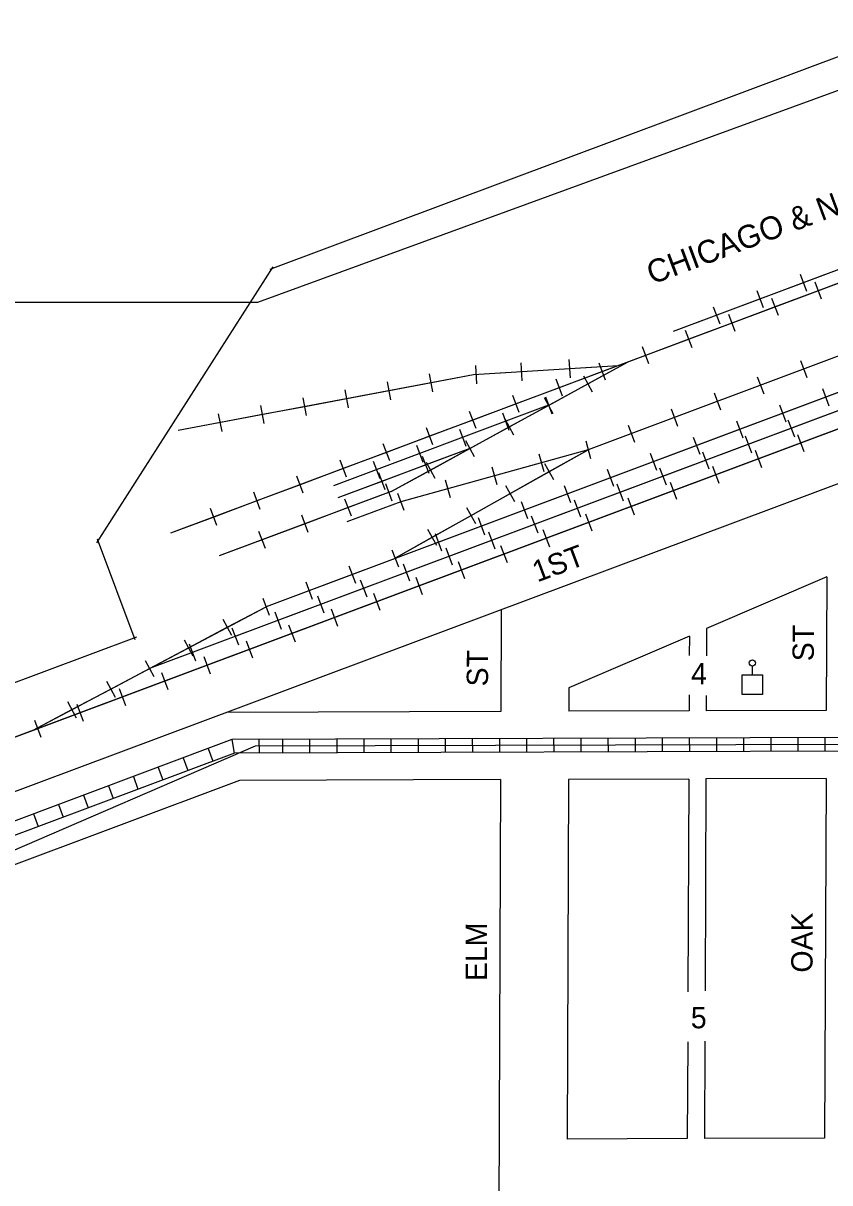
# Model space of a CAD drawing. Extents: x 474165 to 550757, y 15874479 to 16597406.
# Drawn here: x 525542 to 526488, y 15897320 to 15898681 of the extents above; entities that cross this region are included whole.
import ezdxf

# ---------------------------------------------------------------- set-up
doc = ezdxf.new("R2010")
doc.units = 0
for name, color, linetype in [('L10', 7, 'Continuous'), ('L11', 7, 'Continuous'), ('L18', 7, 'Continuous'), ('L2', 7, 'Continuous'), ('L23', 7, 'Continuous'), ('L5', 7, 'Continuous'), ('L9', 7, 'Continuous')]:
    doc.layers.add(name, color=color, linetype=linetype)

msp = doc.modelspace()

# ---------------------------------------------------------------- linework, layer by layer
at = {"layer": 'L10'}
msp.add_line((526397.5, 15897916.5), (526397.5, 15897926.5), dxfattribs=at)
msp.add_lwpolyline([(526385.5, 15897893.1), (526385.5, 15897916.5), (526409.4, 15897916.5), (526409.4, 15897893.1)], close=True, dxfattribs=at)
msp.add_circle((526397.5, 15897930.3), 3.74, dxfattribs=at)
at = {"layer": 'L11'}
for p, q in [((527590.8, 15898699.3), (526204.8, 15898180.5)), ((527519.5, 15898672.6), (526204.8, 15898180.5)), ((527133.8, 15898613.6), (525714.7, 15898082.5)), ((527017.2, 15898586), (526304.5, 15898319.2)), ((526887.7, 15898393.4), (525826.8, 15897996.3)), ((526453.5, 15898386.4), (526461, 15898366.4)), ((526894.8, 15898374.7), (525690.2, 15897923.8)), ((526402.6, 15898367.4), (526410.1, 15898347.3)), ((526478.7, 15898357), (526471.2, 15898377.1)), ((526901.8, 15898355.9), (524762.7, 15897555.3)), ((526428, 15898338), (526420.5, 15898358.1)), ((526351.7, 15898348.3), (526359.2, 15898328.3)), ((526377.3, 15898319.1), (526369.8, 15898339.1)), ((526326.7, 15898300.1), (526319.1, 15898320.2)), ((526276, 15898281.1), (526268.5, 15898301.2)), ((525973.6, 15898131.3), (526250.8, 15898283.1)), ((526127.5, 15898261.3), (526126.1, 15898282.6)), ((526184, 15898264.8), (526182.7, 15898286.2)), ((526453.8, 15898285.2), (526461.4, 15898265.1)), ((526022.7, 15898248.5), (526018.8, 15898269.6)), ((526074.2, 15898257.9), (526072.8, 15898279.3)), ((526225.3, 15898262.2), (526217.8, 15898282.2)), ((525973.2, 15898239.2), (525969.3, 15898260.2)), ((526174.6, 15898243.2), (526167.1, 15898263.3)), ((526199.4, 15898267.2), (526209.7, 15898248.4)), ((526403.3, 15898266.2), (526410.8, 15898246.2)), ((525923.7, 15898229.8), (525919.8, 15898250.9)), ((526123.9, 15898224.2), (526116.4, 15898244.3)), ((526153.2, 15898241.9), (526163.5, 15898223.1)), ((526154.7, 15898242.6), (526162.2, 15898222.5)), ((526352.7, 15898247.3), (526360.2, 15898227.2)), ((526479.8, 15898252.2), (526487.3, 15898232.1)), ((525824.7, 15898211.1), (525820.8, 15898232.2)), ((525874.2, 15898220.5), (525870.3, 15898241.5)), ((526158.4, 15898232.6), (525905.9, 15898138.1)), ((526302.2, 15898228.4), (526309.7, 15898208.3)), ((526429.3, 15898233.3), (526436.8, 15898213.2)), ((525775.2, 15898201.8), (525771.2, 15898222.8)), ((526073.2, 15898205.2), (526065.7, 15898225.3)), ((526104.2, 15898223.7), (526111.7, 15898203.6)), ((526107, 15898216.6), (526117.3, 15898197.8)), ((526439.3, 15898215.6), (526446.8, 15898195.6)), ((526022.6, 15898186.3), (526015.1, 15898206.3)), ((526053.7, 15898204.8), (526061.2, 15898184.7)), ((526251.6, 15898209.5), (526259.1, 15898189.4)), ((526378.8, 15898214.3), (526386.3, 15898194.3)), ((525971.9, 15898167.3), (525964.4, 15898187.4)), ((526060.8, 15898191.3), (526071.1, 15898172.5)), ((526201.9, 15898190.8), (526207.6, 15898170.2)), ((526328.2, 15898195.4), (526335.8, 15898175.4)), ((526389.1, 15898196.8), (526396.6, 15898176.8)), ((526450.3, 15898198.4), (526457.8, 15898178.3)), ((526066, 15898181.9), (525911.2, 15898124)), ((525975.9, 15898052.1), (526204.8, 15898180.5)), ((526204.8, 15898180.5), (525984.8, 15898119.5)), ((526003.2, 15898185.9), (526010.7, 15898165.8)), ((526146.9, 15898175.6), (526152.6, 15898154.9)), ((526277.7, 15898176.5), (526285.2, 15898156.5)), ((526338.9, 15898178.1), (526346.4, 15898158)), ((526400.6, 15898179.8), (526408.1, 15898159.7)), ((525921.2, 15898148.3), (525913.7, 15898168.4)), ((525952.7, 15898167), (525960.2, 15898146.9)), ((526018.2, 15898152.6), (526010.6, 15898172.7)), ((526014.6, 15898166), (526024.9, 15898147.2)), ((526091.9, 15898160.3), (526097.7, 15898139.7)), ((526153.7, 15898164.2), (526164.2, 15898145.5)), ((526350.8, 15898161.2), (526358.3, 15898141.1)), ((525870.5, 15898129.4), (525863, 15898149.5)), ((525966.6, 15898133.3), (525959.1, 15898153.4)), ((526227.2, 15898157.6), (526234.7, 15898137.6)), ((526288.7, 15898159.3), (526296.2, 15898139.2)), ((525974.7, 15898120.3), (525967.2, 15898140.4)), ((526037, 15898145.1), (526042.7, 15898124.5)), ((526108, 15898138.5), (526118.4, 15898119.8)), ((526176.7, 15898138.7), (526184.2, 15898118.7)), ((526238.5, 15898140.5), (526246, 15898120.4)), ((526301.1, 15898142.5), (526308.6, 15898122.5)), ((525973.6, 15898131.3), (525771.8, 15898055.8)), ((525819.8, 15898110.4), (525812.3, 15898130.5)), ((525926.9, 15898102.4), (525919.4, 15898122.5)), ((525984.8, 15898119.5), (525921.5, 15898095.8)), ((525981.1, 15898129.6), (525988.6, 15898109.5)), ((526126.2, 15898119.8), (526133.7, 15898099.7)), ((526188.3, 15898121.7), (526195.8, 15898101.6)), ((526251.3, 15898123.9), (526258.8, 15898103.9)), ((525769.2, 15898091.5), (525761.7, 15898111.5)), ((526062.2, 15898112.8), (526072.7, 15898094.1)), ((525876.4, 15898083.5), (525868.9, 15898103.6)), ((526075.7, 15898100.9), (526083.2, 15898080.8)), ((526138.1, 15898102.9), (526145.6, 15898082.9)), ((526201.6, 15898105.3), (526209.1, 15898085.2)), ((525826, 15898064.7), (525818.5, 15898084.7)), ((526016.4, 15898087.1), (526026.9, 15898068.4)), ((526025.1, 15898082), (526032.6, 15898061.9)), ((526087.9, 15898084.1), (526095.4, 15898064.1)), ((526151.8, 15898086.7), (526159.3, 15898066.6)), ((526037.7, 15898065.3), (526045.2, 15898045.3)), ((526102.1, 15898068.1), (526109.6, 15898048)), ((525974.6, 15898063.1), (525982.1, 15898043)), ((525924.1, 15898044.2), (525931.6, 15898024.1)), ((525987.6, 15898046.6), (525995.1, 15898026.5)), ((526052.3, 15898049.5), (526059.8, 15898029.4)), ((525873.6, 15898025.3), (525881.1, 15898005.2)), ((525937.3, 15898027.8), (525944.9, 15898007.7)), ((526002.6, 15898030.8), (526010.1, 15898010.8)), ((525952.8, 15898012.2), (525960.3, 15897992.2)), ((525823.1, 15898006.3), (525830.6, 15897986.3)), ((525887.2, 15898009), (525894.7, 15897988.9)), ((525553.4, 15897851.3), (525826.8, 15897996.3)), ((525837, 15897990.2), (525844.5, 15897970.1)), ((525903.1, 15897993.6), (525910.6, 15897973.5)), ((525776.2, 15897981.6), (525786.3, 15897962.7)), ((525786.8, 15897971.4), (525794.3, 15897951.4)), ((525853.3, 15897975), (525860.8, 15897954.9)), ((525730.7, 15897957.4), (525740.7, 15897938.5)), ((525803.6, 15897956.3), (525811.1, 15897936.3)), ((525736.6, 15897952.6), (525744.1, 15897932.6)), ((525685.1, 15897933.3), (525695.1, 15897914.3)), ((525753.8, 15897937.7), (525761.4, 15897917.7)), ((525704.1, 15897919.1), (525711.6, 15897899.1)), ((525639.5, 15897909.1), (525649.6, 15897890.2)), ((525654.3, 15897900.5), (525661.9, 15897880.4)), ((525594, 15897884.9), (525604, 15897866)), ((525604.6, 15897881.9), (525612.1, 15897861.8)), ((525554.9, 15897863.3), (525562.4, 15897843.2))]:
    msp.add_line(p, q, dxfattribs=at)
for points in [[(527133.8, 15898613.6), (527083.1, 15898594.7), (527032.4, 15898575.7), (526981.7, 15898556.7), (526931.1, 15898537.8), (526880.4, 15898518.8), (526829.7, 15898499.8), (526779, 15898480.8), (526728.3, 15898461.9), (526677.7, 15898442.9), (526627, 15898423.9), (526576.3, 15898405), (526525.6, 15898386), (526474.9, 15898367), (526424.3, 15898348.1)], [(527017.2, 15898586), (526304.5, 15898319.2)], [(526887.7, 15898393.4), (525826.8, 15897996.3)], [(526894.8, 15898374.7), (525690.2, 15897923.8)], [(526901.8, 15898355.9), (524762.7, 15897555.3)], [(526424.3, 15898348.1), (526373.6, 15898329.1), (526322.9, 15898310.1), (526272.2, 15898291.2), (526221.5, 15898272.2), (526170.9, 15898253.2), (526120.2, 15898234.3), (526069.5, 15898215.3), (526018.8, 15898196.3), (525968.1, 15898177.3), (525917.5, 15898158.4), (525866.8, 15898139.4), (525816.1, 15898120.5), (525765.4, 15898101.5), (525714.7, 15898082.5)], [(525973.6, 15898131.3), (526019.8, 15898156.6), (526066, 15898181.9), (526112.2, 15898207.2), (526158.4, 15898232.5), (526204.6, 15898257.8), (526250.8, 15898283.1)], [(526239.9, 15898279.1), (526070.2, 15898268.4), (525723.7, 15898203)], [(526239.9, 15898279.1), (526183.3, 15898275.5), (526126.8, 15898272), (526070.2, 15898268.4), (526020.8, 15898259), (525971.2, 15898249.7), (525921.8, 15898240.3), (525872.2, 15898231), (525822.7, 15898221.7), (525773.2, 15898212.3), (525723.7, 15898203)], [(526158.4, 15898232.6), (525905.9, 15898138.1)], [(526066, 15898181.9), (526014.4, 15898162.6), (525962.8, 15898143.3), (525911.2, 15898124)], [(525975.9, 15898052.1), (526021.7, 15898077.8), (526067.4, 15898103.5), (526113.2, 15898129.1), (526159, 15898154.8), (526204.8, 15898180.5)], [(526204.8, 15898180.5), (525984.8, 15898119.5)], [(525973.6, 15898131.3), (525923.1, 15898112.5), (525872.7, 15898093.6)], [(525984.8, 15898119.5), (525921.5, 15898095.8)], [(525872.7, 15898093.6), (525822.2, 15898074.7), (525771.8, 15898055.8)], [(525553.4, 15897851.3), (525599, 15897875.5), (525644.6, 15897899.6), (525690.1, 15897923.8), (525735.7, 15897948), (525781.2, 15897972.2), (525826.8, 15897996.3)]]:
    msp.add_lwpolyline(points, dxfattribs=at)
at = {"layer": 'L18'}
for p, q in [((527469, 15899004.9), (525831.4, 15898392)), ((525628.3, 15898071.3), (525835.1, 15898395)), ((526922.8, 15898299.7), (525339.5, 15897707.1)), ((525673.2, 15897957.5), (525628.9, 15898075.7)), ((526485, 15898031.5), (526343.7, 15897970.6)), ((526485, 15898031.5), (526484.3, 15897874.6)), ((526102.7, 15897992.8), (526102.2, 15897873.4)), ((526343.7, 15897970.6), (526343.6, 15897938.8)), ((525674.7, 15897960.7), (525297.4, 15897819.5)), ((526323.6, 15897961.9), (526182.3, 15897901)), ((526323.6, 15897961.9), (526323.5, 15897938.9)), ((526182.3, 15897901), (526182.2, 15897873.6)), ((526323.3, 15897893), (526323.2, 15897874.1)), ((526343.4, 15897892.2), (526343.3, 15897874.2)), ((526484.3, 15897874.6), (526343.3, 15897874.2)), ((526102.2, 15897873.4), (525780.9, 15897872.3)), ((526323.2, 15897874.1), (526182.2, 15897873.6)), ((526101.9, 15897793.4), (525795.5, 15897792.4)), ((526101.9, 15897793.4), (526098.9, 15897065.4)), ((526181.9, 15897793.7), (526180.1, 15897371.6)), ((526322.9, 15897794.1), (526181.9, 15897793.7)), ((526322.9, 15897794.1), (526321.8, 15897544.4)), ((526343, 15897794.2), (526342, 15897545.6)), ((526484, 15897794.6), (526343, 15897794.2)), ((526484, 15897794.6), (526482.3, 15897372.6)), ((525795.5, 15897792.4), (525305.7, 15897609.1)), ((526321.6, 15897485.6), (526321.1, 15897372.1)), ((526341.7, 15897486.6), (526341.3, 15897372.1)), ((526321.1, 15897372.1), (526180.1, 15897371.6)), ((526482.3, 15897372.6), (526341.3, 15897372.1))]:
    msp.add_line(p, q, dxfattribs=at)
at = {"layer": 'L2'}
for p, q in [((525817, 15898353.8), (527393.9, 15898929.5)), ((524855.1, 15898353.8), (525817, 15898353.8))]:
    msp.add_line(p, q, dxfattribs=at)
at = {"layer": 'L5'}
for p, q in [((525786.8, 15897840.4), (525327.3, 15897668.4)), ((526516.2, 15897842.7), (525786.8, 15897840.4)), ((528329.2, 15897840.5), (525814.2, 15897832.5)), ((525818.5, 15897840.5), (525818.6, 15897824.5)), ((525846, 15897840.5), (525846, 15897824.6)), ((525877.8, 15897840.6), (525877.9, 15897824.7)), ((525909.7, 15897840.7), (525909.7, 15897824.8)), ((525941.5, 15897840.8), (525941.5, 15897824.9)), ((525973.3, 15897841), (525973.4, 15897825)), ((526005.2, 15897841.1), (526005.2, 15897825.1)), ((526037, 15897841.2), (526037, 15897825.2)), ((526068.8, 15897841.2), (526068.9, 15897825.3)), ((526100.7, 15897841.4), (526100.7, 15897825.4)), ((526132.5, 15897841.5), (526132.6, 15897825.5)), ((526164.3, 15897841.6), (526164.4, 15897825.6)), ((526196.2, 15897841.7), (526196.2, 15897825.7)), ((526228, 15897841.8), (526228.1, 15897825.8)), ((526259.8, 15897841.9), (526259.9, 15897826)), ((526291.7, 15897842), (526291.7, 15897826.1)), ((526323.5, 15897842.1), (526323.6, 15897826.2)), ((526355.3, 15897842.2), (526355.4, 15897826.2)), ((526387.2, 15897842.3), (526387.2, 15897826.4)), ((526419, 15897842.4), (526419.1, 15897826.5)), ((526450.9, 15897842.5), (526450.9, 15897826.6)), ((526482.7, 15897842.6), (526482.7, 15897826.7)), ((525789.7, 15897824.4), (525317.9, 15897647.8)), ((525814.2, 15897832.5), (525355, 15897634.6)), ((525758.9, 15897829.8), (525764.3, 15897815.1)), ((526516.1, 15897826.7), (525789.7, 15897824.4)), ((525700.3, 15897807.8), (525705.8, 15897793.2)), ((525729.6, 15897818.8), (525735.1, 15897804.2)), ((525671.1, 15897796.9), (525676.5, 15897782.3)), ((525641.8, 15897786), (525647.3, 15897771.3)), ((525612.5, 15897775), (525618, 15897760.3)), ((525554, 15897753.1), (525559.5, 15897738.4)), ((525583.2, 15897764), (525588.7, 15897749.4))]:
    msp.add_line(p, q, dxfattribs=at)
msp.add_lwpolyline([(525789.6, 15897824.4), (525787, 15897840.5)], dxfattribs=at)

# ---------------------------------------------------------------- texts
at = {"layer": 'L11'}
msp.add_text('CHICAGO & NORTHWESTERN RR', height=26.96, rotation=20.5194, dxfattribs=at).set_placement((526279.8, 15898374.1))
at = {"layer": 'L23'}
for s, p in [('4', (526325.5, 15897905.1)), ('5', (526325.3, 15897501.6))]:
    msp.add_text(s, height=25, dxfattribs=at).set_placement(p)
at = {"layer": 'L9'}
for s, rotation, p in [('1ST ', 20.5198, (526145.2, 15898024.7)), ('ST', 89.7626, (526469.6, 15897932.2)), ('ST', 89.7745, (526087.3, 15897902.7)), ('OAK', 89.7651, (526468.1, 15897566.9)), ('ELM', 89.7655, (526085.9, 15897556.9))]:
    msp.add_text(s, height=25, rotation=rotation, dxfattribs=at).set_placement(p)

doc.saveas('drawing.dxf')
